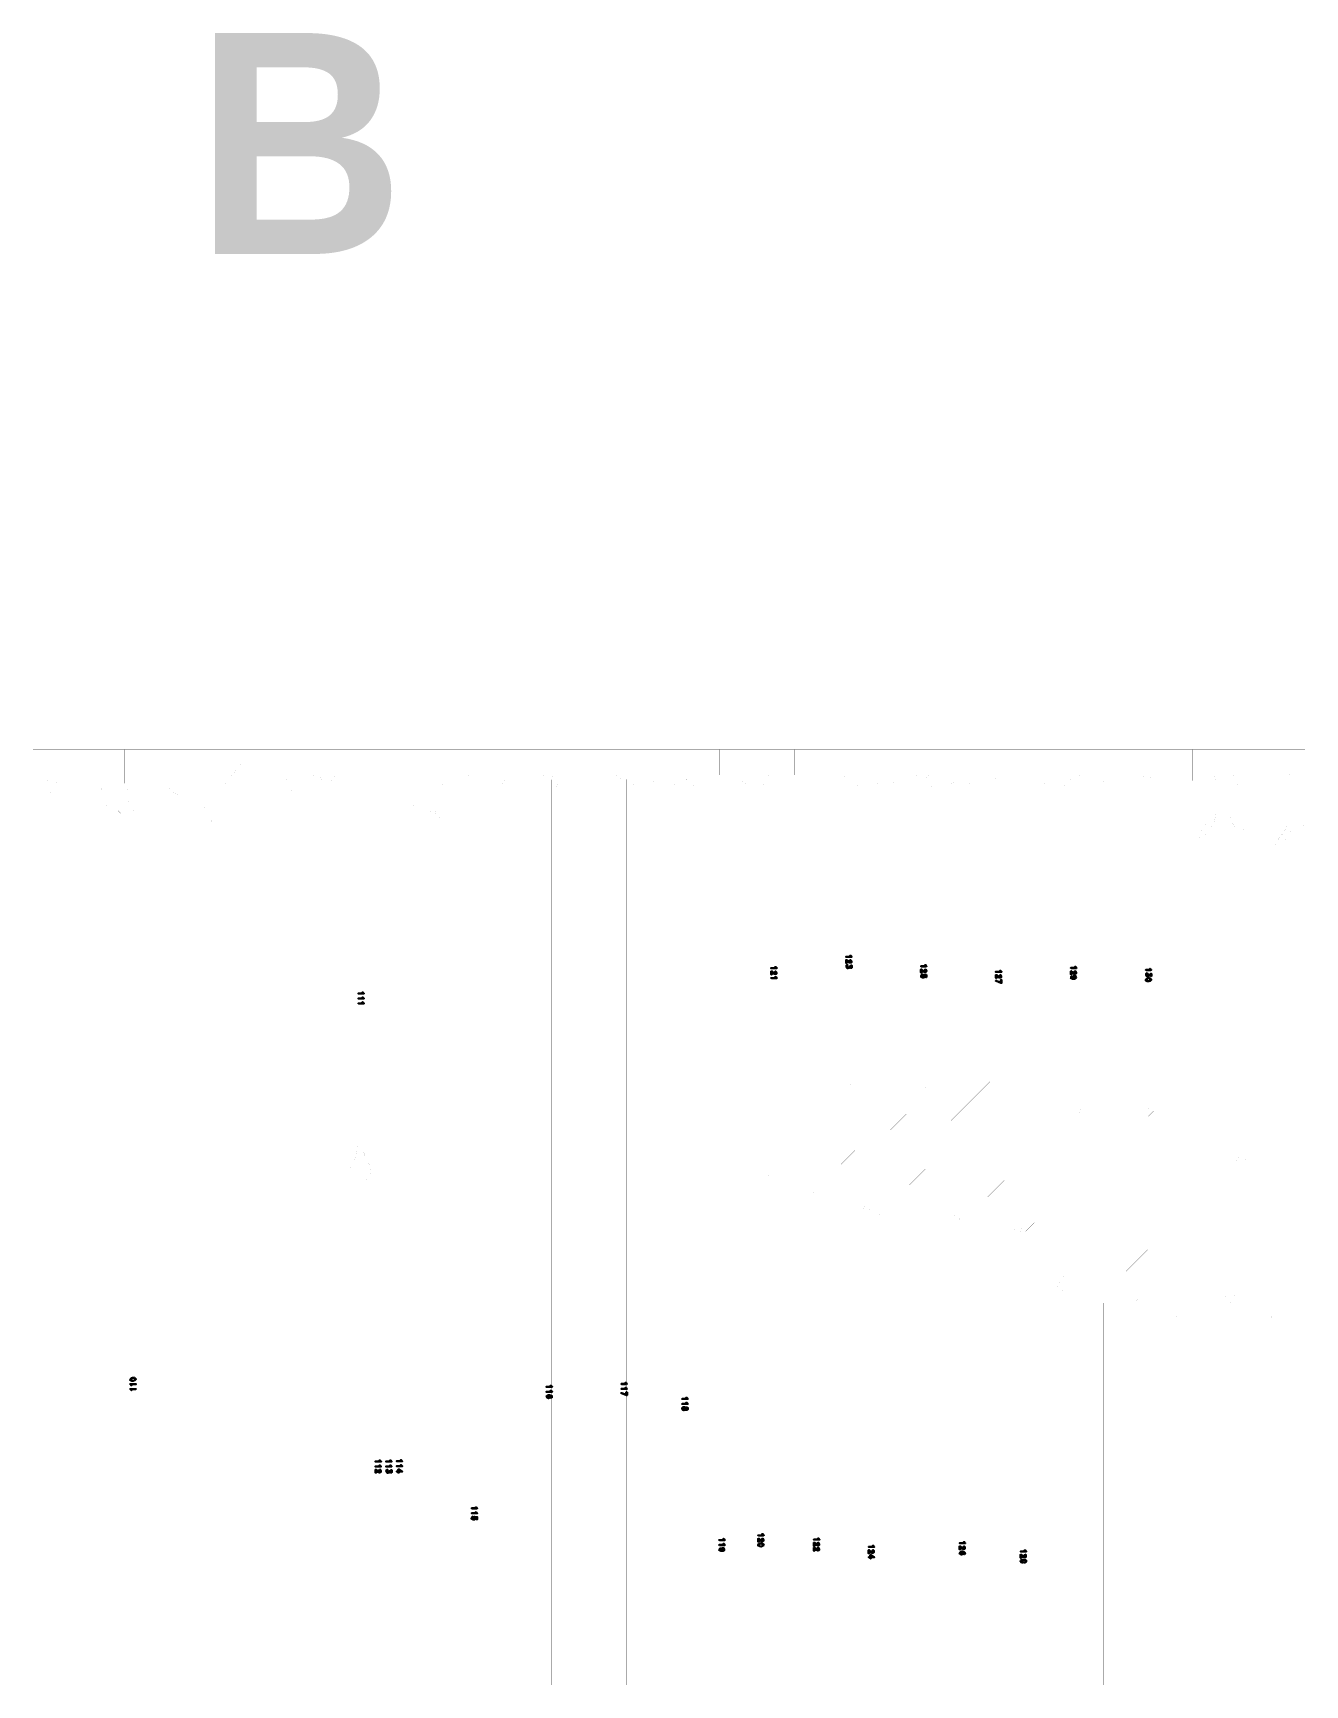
# Model space of a CAD drawing. Extents: x -945 to -170, y -475 to 73.
# Drawn here: x -743.9 to -654, y -245 to -128.2 of the extents above; entities that cross this region are included whole.
import ezdxf

# ---------------------------------------------------------------- set-up
doc = ezdxf.new("R2010")
doc.units = 0
doc.layers.add('DIM', color=3, linetype='Continuous', lineweight=5)
doc.layers.add('e_area', color=5, linetype='Continuous')
doc.layers.add('h_area', color=2, linetype='Continuous')
doc.styles.get("Standard").update_dxf_attribs({"font": 'txt.shx'})

# ---------------------------------------------------------------- blocks, each defined once
blk = doc.blocks.new('PAD_R2')
at = {"layer": 'h_area', "const_width": 0.5}
blk.add_lwpolyline([(0.25, 0, 1), (-0.25, 0, 1)], format="xyb", close=True, dxfattribs=at)

msp = doc.modelspace()

# ---------------------------------------------------------------- linework, layer by layer
at = {"layer": 'e_area'}
for p, q in [((-717.93, -229.85), (-718.05, -229.78)), ((-718.05, -229.78), (-718.05, -229.85)), ((-718.05, -229.85), (-717.93, -229.85)), ((-684.57, -235.91), (-684.69, -235.84)), ((-684.69, -235.84), (-684.69, -235.91)), ((-684.69, -235.91), (-684.57, -235.91))]:
    msp.add_line(p, q, dxfattribs=at)
at = {"layer": 'e_area', "linetype": 'Continuous', "const_width": 0.001}
for points in [[(-743.91, -244.96), (-743.91, -178.84), (-654.02, -178.84), (-654.02, -244.96), (-743.91, -244.96), (-743.91, -181.87), (-742.69, -181.87, 0.392691), (-742.25, -181.14, -0.157376), (-742.24, -181.02), (-742.24, -178.84), (-739.2, -178.84), (-739.2, -181.11), (-739.21, -181.11)], [(-724.66, -180.65), (-724.66, -178.84), (-721.62, -178.84), (-721.62, -180.65), (-722.16, -180.65, 0.418981), (-722.96, -181.48), (-722.96, -182.54, 0.198847), (-722.94, -182.58), (-720.72, -184.8, -0.197368), (-720.59, -185.11), (-720.59, -206.75, 0.14802), (-720.15, -208.2)], [(-698.41, -180.65), (-698.41, -180.63, -0.204204), (-698.41, -180.49), (-698.41, -178.84), (-695.37, -178.84), (-695.37, -180.65), (-697.37, -180.65, 0.457533), (-697.7, -181.02, -0.079279), (-697.7, -181.28)], [(-721.4, -208.19, 0.146716), (-720.97, -206.75), (-720.97, -185.11, 0.195062), (-720.98, -185.07), (-723.2, -182.85, -0.198825), (-723.33, -182.54), (-723.33, -181.42, 0.396518), (-724.13, -180.65), (-724.66, -180.65)], [(-697.7, -181.28), (-697.7, -244.96), (-698.07, -244.96), (-698.07, -180.96, 0.187493), (-698.32, -180.72, -0.154489), (-698.4, -180.65), (-698.41, -180.65)], [(-739.21, -181.11, 0.179122), (-738.91, -181.9, -0.058591), (-738.88, -181.94, -0.205102), (-738.8, -182.12), (-738.8, -182.56, 0.198336), (-738.64, -182.96), (-737.62, -183.98, -0.198742), (-737.54, -184.16), (-737.54, -244.96), (-743.91, -244.96)], [(-720.15, -208.2, -1.876015), (-721.4, -208.19)], [(-663.1, -244.96), (-663.1, -219, -0.199065), (-663.02, -218.82), (-654.02, -209.82)], [(-654.02, -209.82), (-654.02, -211.91), (-659.6, -217.49, 0.19873), (-659.67, -217.66), (-659.67, -244.96), (-663.1, -244.96)], [(-659.29, -244.96), (-659.29, -218.24, -0.1997), (-658.93, -217.35), (-654.02, -212.44)], [(-656.41, -244.96), (-656.41, -219.01, -0.198699), (-656.34, -218.83), (-654.02, -216.51)]]:
    msp.add_lwpolyline(points, format="xyb", dxfattribs=at)
for points in [[(-743.91, -181.23), (-743.91, -178.84), (-742.88, -178.84), (-742.88, -180.98, -0.41422), (-743.13, -181.23)], [(-738.43, -182.46), (-738.43, -178.84), (-738.05, -178.84), (-738.05, -182.46, 0.195419), (-738.03, -182.5), (-736.73, -183.81, -0.197583), (-736.6, -184.11), (-736.6, -244.96), (-736.98, -244.96), (-736.98, -184.11, 0.195318), (-736.99, -184.07), (-738.3, -182.77, -0.197686)], [(-737.42, -181.22), (-737.42, -178.84), (-734.38, -178.84), (-734.38, -181.24, 0.341222), (-733.66, -182.01, -0.406196), (-731.23, -184.51), (-731.23, -244.96), (-736.23, -244.96), (-736.23, -184.51, -0.039081), (-736.2, -184.12, 0.124427), (-736.35, -183.66), (-736.79, -183.22, -0.244726), (-737.13, -182.12, 0.131512), (-737.39, -181.36, -0.197825)], [(-730.64, -244.96), (-730.64, -184.1, -0.206207), (-730.56, -183.92), (-730.56, -182.37, -0.209697), (-729.76, -180.53, -0.074366), (-729.72, -180.49, 0.181059), (-729.15, -179.46), (-729.15, -178.84), (-726.11, -178.84), (-726.11, -180.63, 0.066722), (-725.99, -180.97, -0.149867), (-725.56, -182.37), (-725.56, -183.34), (-722.38, -186.52, -0.19873), (-722.31, -186.7), (-722.31, -244.96)], [(-719.75, -244.96), (-719.75, -185.22, -0.198921), (-719.62, -184.91), (-717.33, -182.62, 0.198863), (-717.31, -182.57), (-717.31, -178.84), (-716.93, -178.84), (-716.93, -182.57, -0.198824), (-717.06, -182.88), (-719.35, -185.17, 0.198936), (-719.37, -185.22), (-719.37, -244.96)], [(-719, -244.96), (-719, -185.53, -0.198773), (-718.87, -185.22), (-716.58, -182.93, 0.195101), (-716.56, -182.88), (-716.56, -178.84), (-716.19, -178.84), (-716.19, -182.88, -0.197394), (-716.31, -183.19), (-718.61, -185.48, 0.198829), (-718.62, -185.53), (-718.62, -244.96)], [(-718.25, -244.96), (-718.25, -185.84, -0.198789), (-718.12, -185.53), (-715.83, -183.24, 0.198752), (-715.81, -183.19), (-715.81, -178.84), (-715.44, -178.84), (-715.44, -183.19, -0.198726), (-715.57, -183.5), (-717.86, -185.79, 0.198829), (-717.88, -185.84), (-717.88, -244.96)], [(-714.29, -180.65), (-714.29, -178.84), (-711.25, -178.84), (-711.25, -180.65), (-712.25, -180.65, 0.409113), (-712.58, -180.97), (-712.58, -244.96), (-712.96, -244.96), (-712.96, -180.97, 0.409113), (-713.29, -180.65)], [(-712.2, -244.96), (-712.2, -181.53, -0.414235), (-711.95, -181.28), (-710.86, -181.28, 0.414074), (-710.61, -181.03), (-710.61, -178.84), (-709.63, -178.84), (-709.63, -181.03, 0.414075), (-709.38, -181.28), (-708.29, -181.28, -0.41422), (-708.04, -181.53), (-708.04, -244.96)], [(-709, -180.65), (-709, -178.84), (-705.96, -178.84), (-705.96, -180.65), (-706.96, -180.65, 0.419104), (-707.29, -180.98), (-707.29, -244.96), (-707.66, -244.96), (-707.66, -180.97, 0.409113), (-707.99, -180.65)], [(-706.91, -244.96), (-706.91, -181.53, -0.41422), (-706.66, -181.28), (-705.57, -181.28, 0.414222), (-705.32, -181.03), (-705.32, -178.84), (-704.34, -178.84), (-704.34, -181.03, 0.414075), (-704.09, -181.28), (-703, -181.28, -0.414075), (-702.75, -181.53), (-702.75, -244.96)], [(-703.7, -180.65), (-703.7, -178.84), (-700.66, -178.84), (-700.66, -180.65), (-701.67, -180.65, 0.409113), (-701.99, -180.97), (-701.99, -244.96), (-702.37, -244.96), (-702.37, -180.97, 0.409113), (-702.7, -180.65)], [(-701.62, -244.96), (-701.62, -181.53, -0.414222), (-701.37, -181.28), (-700.28, -181.28, 0.414061), (-700.03, -181.03), (-700.03, -178.84), (-699.04, -178.84), (-699.04, -181.03, 0.414075), (-698.79, -181.28), (-698.7, -181.28, -0.414075), (-698.45, -181.53), (-698.45, -244.96)], [(-697.32, -244.96), (-697.32, -181.53, -0.414222), (-697.07, -181.28), (-694.98, -181.28, 0.414222), (-694.73, -181.03), (-694.73, -178.84), (-693.75, -178.84), (-693.75, -181.03, 0.414075), (-693.5, -181.28), (-692.41, -181.28, -0.414059), (-692.16, -181.53), (-692.16, -203.67, -0.199054), (-692.23, -203.85), (-695.67, -207.29, 0.198381), (-695.84, -207.69), (-695.84, -244.96)], [(-695.46, -244.96), (-695.46, -207.79, -0.198789), (-695.33, -207.48), (-691.8, -203.95, 0.198752), (-691.78, -203.91), (-691.78, -180.97, 0.409113), (-692.11, -180.65), (-693.11, -180.65), (-693.11, -178.84), (-690.07, -178.84), (-690.07, -180.65), (-691.08, -180.65, 0.419104), (-691.41, -180.98), (-691.41, -203.91, -0.198726), (-691.53, -204.22), (-695.06, -207.75, 0.198829), (-695.08, -207.79), (-695.08, -244.96)], [(-692.7, -244.96), (-692.7, -208.81, -0.198795), (-692.57, -208.5), (-686.49, -202.42), (-686.49, -180.97, 0.409113), (-686.82, -180.65), (-687.82, -180.65), (-687.82, -178.84), (-684.78, -178.84), (-684.78, -180.65), (-685.78, -180.65, 0.409113), (-686.11, -180.97), (-686.11, -202.49, -0.20007), (-686.17, -202.63), (-692.31, -208.77, 0.198841), (-692.33, -208.81), (-692.33, -244.96)], [(-691.95, -244.96), (-691.95, -209.05, -0.198928), (-691.88, -208.87), (-685.9, -202.89, 0.198936), (-685.73, -202.49), (-685.73, -181.53, -0.41422), (-685.48, -181.28), (-684.39, -181.28, 0.414222), (-684.14, -181.03), (-684.14, -178.84), (-683.16, -178.84), (-683.16, -181.03, 0.414075), (-682.91, -181.28), (-681.82, -181.28, -0.41422), (-681.57, -181.53), (-681.57, -202.39), (-688.98, -209.8, 0.198381), (-689.14, -210.2), (-689.14, -244.96)], [(-688.77, -244.96), (-688.77, -210.3, -0.197366), (-688.64, -209.99), (-681.19, -202.55), (-681.19, -180.98, 0.414219), (-681.52, -180.65), (-682.53, -180.65), (-682.53, -178.84), (-679.49, -178.84), (-679.49, -180.65), (-680.49, -180.65, 0.409113), (-680.82, -180.97), (-680.82, -202.62, -0.201182), (-680.87, -202.76), (-688.37, -210.26, 0.195047), (-688.39, -210.3), (-688.39, -244.96)], [(-688.01, -244.96), (-688.01, -210.53, -0.198797), (-687.94, -210.36), (-680.61, -203.02, 0.198936), (-680.44, -202.62), (-680.44, -181.53, -0.41422), (-680.19, -181.28), (-679.1, -181.28, 0.414222), (-678.85, -181.03), (-678.85, -178.84), (-677.87, -178.84), (-677.87, -181.03, 0.414074), (-677.62, -181.28), (-676.53, -181.28, -0.414059), (-676.28, -181.53), (-676.28, -202.32), (-685.11, -211.15, 0.198945), (-685.27, -211.55), (-685.27, -244.96)], [(-684.89, -244.96), (-684.89, -211.66, -0.198789), (-684.77, -211.35), (-675.9, -202.48), (-675.9, -180.97, 0.409113), (-676.23, -180.65), (-677.23, -180.65), (-677.23, -178.84), (-674.19, -178.84), (-674.19, -180.65), (-675.2, -180.65, 0.409113), (-675.52, -180.97), (-675.52, -202.56, -0.201182), (-675.58, -202.69), (-684.5, -211.61, 0.198829), (-684.52, -211.66), (-684.52, -244.96)], [(-684.14, -244.96), (-684.14, -211.89, -0.198934), (-684.07, -211.71), (-675.31, -202.96, 0.198938), (-675.14, -202.56), (-675.14, -181.53, -0.414235), (-674.9, -181.28), (-673.81, -181.28, 0.414074), (-673.56, -181.03), (-673.56, -178.84), (-672.57, -178.84), (-672.57, -181.03, 0.414083), (-672.32, -181.28), (-671.23, -181.28, -0.41422), (-670.98, -181.53), (-670.98, -203.84, -0.198934), (-671.06, -204.01), (-678.77, -211.73, 0.198932), (-678.85, -211.9), (-678.85, -244.96)], [(-678.47, -244.96), (-678.47, -212.14, -0.198789), (-678.34, -211.83), (-670.62, -204.11, 0.198863), (-670.61, -204.07), (-670.61, -180.97, 0.409113), (-670.93, -180.65), (-671.94, -180.65), (-671.94, -178.84), (-668.9, -178.84), (-668.9, -180.65), (-669.9, -180.65, 0.409113), (-670.23, -180.97), (-670.23, -204.07, -0.198824), (-670.36, -204.38), (-678.07, -212.1, 0.198829), (-678.09, -212.14), (-678.09, -244.96)], [(-677.71, -244.96), (-677.71, -212.37, -0.198934), (-677.64, -212.2), (-670.02, -204.57, 0.198301), (-669.85, -204.18), (-669.85, -181.53, -0.41422), (-669.6, -181.28), (-668.51, -181.28, 0.414222), (-668.26, -181.03), (-668.26, -178.84), (-667.28, -178.84), (-667.28, -181.03, 0.414075), (-667.03, -181.28), (-665.94, -181.28, -0.41422), (-665.69, -181.53), (-665.69, -203.66, -0.198934), (-665.76, -203.83), (-674.37, -212.44, 0.198381), (-674.53, -212.84), (-674.53, -244.96)], [(-674.15, -244.96), (-674.15, -212.94, -0.198773), (-674.02, -212.63), (-665.33, -203.94, 0.198863), (-665.31, -203.89), (-665.31, -180.97, 0.409113), (-665.64, -180.65), (-666.64, -180.65), (-666.64, -178.84), (-663.6, -178.84), (-663.6, -180.65), (-664.61, -180.65, 0.409113), (-664.94, -180.97), (-664.94, -203.89, -0.198824), (-665.06, -204.2), (-673.76, -212.9, 0.198829), (-673.78, -212.94), (-673.78, -244.96)], [(-673.4, -244.96), (-673.4, -213.18, -0.198783), (-673.33, -213), (-664.72, -204.4, 0.198945), (-664.56, -204), (-664.56, -181.53, -0.414222), (-664.31, -181.28), (-663.22, -181.28, 0.414061), (-662.97, -181.03), (-662.97, -178.84), (-661.99, -178.84), (-661.99, -181.03, 0.414074), (-661.74, -181.28), (-660.97, -181.28, -0.414075), (-660.72, -181.53), (-660.72, -183.42, -0.199494), (-660.99, -184.08, 0.196938), (-661.46, -185.22), (-661.46, -206.37, -0.136078), (-661.51, -206.49), (-671.07, -216.05, 0.198898), (-671.54, -217.2), (-671.54, -244.96)], [(-671.16, -244.96), (-671.16, -217.21, -0.1997), (-670.8, -216.32), (-661.08, -206.6), (-661.08, -185.22, -0.197869), (-660.72, -184.34, 0.197859), (-660.34, -183.42), (-660.34, -180.98, 0.414219), (-660.67, -180.65), (-661.35, -180.65), (-661.35, -178.84), (-658.31, -178.84), (-658.31, -180.65), (-658.99, -180.65, 0.414219), (-659.32, -180.98), (-659.32, -183.42, 0.199544), (-658.94, -184.35, -0.196106), (-658.58, -185.22), (-658.58, -207.12, -0.1997), (-658.95, -208), (-668.66, -217.72), (-668.66, -244.96)], [(-665.97, -244.96), (-665.97, -218.23, -0.1997), (-665.61, -217.34), (-655.79, -207.52), (-655.79, -186.06, -0.203876), (-655.4, -185.16, 0.203856), (-654.91, -184.01), (-654.91, -180.9, 0.414219), (-655.24, -180.57), (-656.96, -180.57), (-656.96, -178.84), (-654.02, -178.84), (-654.02, -180.57), (-654.06, -180.57, 0.09959), (-654.16, -180.71), (-654.16, -184.01, 0.106058), (-654.02, -184.66), (-654.02, -209.29), (-663.47, -218.74), (-663.47, -244.96)], [(-717.5, -244.96), (-717.5, -186.07, -0.198741), (-717.42, -185.9), (-715.22, -183.7, 0.198381), (-715.06, -183.3), (-715.06, -181.53, -0.41422), (-714.81, -181.28), (-713.59, -181.28, -0.41422), (-713.34, -181.53), (-713.34, -244.96)], [(-668.28, -244.96), (-668.28, -217.96, -0.175586), (-668.21, -217.81), (-658.27, -207.87, 0.198832), (-658.2, -207.69), (-658.2, -185.22, 0.197869), (-658.67, -184.08, -0.197862), (-658.94, -183.42, 0.014822), (-658.94, -183.37), (-658.94, -181.53, -0.414222), (-658.69, -181.28), (-657.71, -181.28, 0.414264), (-657.67, -181.24, -0.414348), (-657.64, -181.21), (-655.54, -181.21, -0.379007), (-655.29, -181.43), (-655.29, -184.01, -0.203855), (-655.67, -184.89, 0.02185), (-655.71, -184.94, 0.193287), (-656.16, -186.06), (-656.16, -207.26, -0.198917), (-656.24, -207.43), (-666.28, -217.47, 0.198932), (-666.35, -217.65), (-666.35, -244.96)]]:
    msp.add_lwpolyline(points, format="xyb", close=True, dxfattribs=at)
at = {"layer": 'e_area', "linetype": 'Continuous'}
for points in [[(-686.42, -193.52, -1), (-686.42, -193.47), (-686.14, -193.47)], [(-686.45, -193.93), (-686.45, -193.73, -0.649857), (-686.41, -193.71), (-686.24, -193.85, 0.341965), (-686.1, -193.85)], [(-686.4, -193.79), (-686.4, -193.93, -1), (-686.45, -193.93)], [(-686.16, -193.44, -1.522174), (-686.1, -193.44), (-686.06, -193.48, -0.70035), (-686.07, -193.52), (-686.42, -193.52)], [(-686.05, -193.87, -0.421669), (-686.27, -193.89), (-686.4, -193.79)], [(-686.1, -193.85, 0.57097), (-686.16, -193.77, -1), (-686.16, -193.72)], [(-686.14, -193.47, -0.067502), (-686.15, -193.47), (-686.16, -193.44)], [(-691.72, -194.32, -1), (-691.72, -194.27), (-691.44, -194.27)], [(-691.74, -194.73), (-691.74, -194.53, -0.649857), (-691.7, -194.51), (-691.54, -194.65, 0.341965), (-691.39, -194.65)], [(-691.69, -194.59), (-691.69, -194.73, -1), (-691.74, -194.73)], [(-691.72, -195.02, -1), (-691.72, -194.97), (-691.44, -194.97)], [(-691.46, -194.24, -1.522174), (-691.4, -194.24), (-691.35, -194.28, -0.70035), (-691.37, -194.32), (-691.72, -194.32)], [(-691.46, -194.94, -1.522174), (-691.4, -194.94), (-691.35, -194.98, -0.70035), (-691.37, -195.02), (-691.72, -195.02)], [(-691.35, -194.67, -0.421669), (-691.57, -194.69), (-691.69, -194.59)], [(-691.39, -194.65, 0.57097), (-691.45, -194.57, -1), (-691.45, -194.52)], [(-691.44, -194.27, -0.067502), (-691.44, -194.26), (-691.46, -194.24)], [(-691.44, -194.97, -0.067502), (-691.44, -194.96), (-691.46, -194.94)], [(-686.1, -194.22), (-686.1, -194.11, -1), (-686.05, -194.11), (-686.05, -194.27, -0.595465), (-686.09, -194.29), (-686.18, -194.23, -0.694209), (-686.45, -194.2, -0.094664), (-686.45, -194.2)], [(-686.37, -194.06, -1), (-686.35, -194.1, 0.637647), (-686.36, -194.24)], [(-686.36, -194.24, 0.372811), (-686.23, -194.22), (-686.23, -194.18, -0.595465), (-686.19, -194.16), (-686.1, -194.22)], [(-681.13, -194.19, -1), (-681.13, -194.14), (-680.85, -194.14)], [(-681.16, -194.6), (-681.16, -194.4, -0.649857), (-681.11, -194.38), (-680.95, -194.52, 0.341965), (-680.81, -194.52)], [(-681.11, -194.45), (-681.11, -194.6, -1), (-681.16, -194.6)], [(-681.07, -194.91, 0.819199), (-680.95, -194.78, -0.735183), (-680.93, -194.74), (-680.78, -194.75, -0.388557), (-680.76, -194.78), (-680.76, -194.92, -1), (-680.81, -194.92), (-680.81, -194.8), (-680.88, -194.79, -0.644358), (-681.04, -194.97), (-681.09, -194.96, -0.112045), (-681.1, -194.95), (-681.13, -194.93, -0.126661), (-681.14, -194.92), (-681.15, -194.87, -0.094664), (-681.16, -194.86)], [(-680.87, -194.11, -1.522174), (-680.81, -194.11), (-680.76, -194.15, -0.70035), (-680.78, -194.19), (-681.13, -194.19)], [(-680.76, -194.54, -0.421669), (-680.98, -194.56), (-681.11, -194.45)], [(-681.07, -194.73, -1), (-681.05, -194.77, 0.637647), (-681.07, -194.91)], [(-680.81, -194.52, 0.57097), (-680.86, -194.44, -1), (-680.86, -194.39)], [(-680.85, -194.14, -0.067502), (-680.85, -194.13), (-680.87, -194.11)], [(-675.84, -194.58, -1), (-675.84, -194.53), (-675.55, -194.53)], [(-675.86, -194.99), (-675.86, -194.79, -0.649857), (-675.82, -194.77), (-675.66, -194.91, 0.341965), (-675.51, -194.91)], [(-675.81, -194.84), (-675.81, -194.99, -1), (-675.86, -194.99)], [(-675.57, -194.49, -1.522174), (-675.52, -194.49), (-675.47, -194.53, -0.70035), (-675.49, -194.58), (-675.84, -194.58)], [(-675.46, -194.93, -0.421669), (-675.69, -194.95), (-675.81, -194.84)], [(-675.51, -194.91, 0.57097), (-675.57, -194.83, -1), (-675.57, -194.78)], [(-675.55, -194.53, -0.067502), (-675.56, -194.52), (-675.57, -194.49)], [(-670.54, -194.31, -1), (-670.54, -194.26), (-670.26, -194.26)], [(-670.57, -194.72), (-670.57, -194.52, -0.649857), (-670.53, -194.5), (-670.36, -194.64, 0.341965), (-670.22, -194.64)], [(-670.52, -194.57), (-670.52, -194.72, -1), (-670.57, -194.72)], [(-670.17, -194.97, -0.420577), (-670.55, -195.02), (-670.57, -194.98, -0.094664), (-670.57, -194.97)], [(-670.28, -194.23, -1.522174), (-670.22, -194.22), (-670.18, -194.26, -0.70035), (-670.19, -194.31), (-670.54, -194.31)], [(-670.17, -194.66, -0.421669), (-670.39, -194.68), (-670.52, -194.57)], [(-670.5, -194.86, -1.487156), (-670.51, -194.92, 0.775566), (-670.41, -195.03)], [(-670.22, -194.64, 0.57097), (-670.28, -194.56, -1), (-670.28, -194.51)], [(-670.26, -194.26, -0.067502), (-670.26, -194.25), (-670.28, -194.23)], [(-665.25, -194.45, -1), (-665.25, -194.4), (-664.97, -194.4)], [(-664.92, -194.8), (-664.92, -194.69, -1), (-664.87, -194.69), (-664.87, -194.85, -0.595465), (-664.91, -194.87), (-665.01, -194.81, -0.694209), (-665.27, -194.79, -0.094664), (-665.27, -194.78)], [(-664.99, -194.37, -1.522174), (-664.93, -194.37), (-664.88, -194.41, -0.70035), (-664.9, -194.45), (-665.25, -194.45)], [(-665.19, -194.64, -1), (-665.17, -194.69, 0.637647), (-665.19, -194.83)], [(-665.19, -194.83, 0.372811), (-665.06, -194.8), (-665.06, -194.76, -0.595465), (-665.02, -194.74), (-664.92, -194.8)], [(-664.97, -194.4, -0.067502), (-664.97, -194.4), (-664.99, -194.37)], [(-720.9, -196.11, -1), (-720.9, -196.06), (-720.62, -196.06)], [(-720.64, -196.03, -1.522174), (-720.58, -196.03), (-720.54, -196.07, -0.70035), (-720.55, -196.11), (-720.9, -196.11)], [(-720.62, -196.06, -0.067502), (-720.63, -196.06), (-720.64, -196.03)], [(-675.85, -195.22, -1), (-675.83, -195.17), (-675.51, -195.3)], [(-675.51, -195.3), (-675.51, -195.14, -1), (-675.46, -195.14), (-675.46, -195.34, -0.539035), (-675.5, -195.36), (-675.85, -195.22)], [(-665.27, -195.13, -0.384702), (-665.04, -194.99, -0.472799), (-664.88, -195.14)], [(-664.88, -195.14, -0.401951), (-665.26, -195.18), (-665.27, -195.14, -0.094664), (-665.27, -195.13)], [(-720.9, -196.46, -1), (-720.9, -196.41), (-720.62, -196.41)], [(-720.9, -196.81, -1), (-720.9, -196.76), (-720.62, -196.76)], [(-720.64, -196.38, -1.522174), (-720.58, -196.38), (-720.54, -196.42, -0.70035), (-720.55, -196.46), (-720.9, -196.46)], [(-720.64, -196.73, -1.522174), (-720.58, -196.73), (-720.54, -196.77, -0.70035), (-720.55, -196.81), (-720.9, -196.81)], [(-720.62, -196.41, -0.067502), (-720.63, -196.41), (-720.64, -196.38)], [(-720.62, -196.76, -0.067502), (-720.63, -196.76), (-720.64, -196.73)], [(-737.04, -223.37, -0.37912), (-736.81, -223.23, -0.482408), (-736.64, -223.38)], [(-736.64, -223.38, -0.402577), (-737.02, -223.43), (-737.04, -223.38, -0.053901), (-737.04, -223.37)], [(-737.03, -223.71, -0.70035), (-737.01, -223.67), (-736.66, -223.67, -1), (-736.66, -223.72), (-736.95, -223.72)], [(-737.03, -224.06, -0.70035), (-737.01, -224.02), (-736.66, -224.02, -1), (-736.66, -224.07), (-736.95, -224.07)], [(-736.93, -223.75, -1.522174), (-736.98, -223.75), (-737.03, -223.71)], [(-736.93, -224.1, -1.522174), (-736.98, -224.1), (-737.03, -224.06)], [(-736.95, -223.72, -0.067502), (-736.94, -223.73), (-736.93, -223.75)], [(-736.95, -224.07, -0.067502), (-736.94, -224.08), (-736.93, -224.1)], [(-707.6, -223.91, -1), (-707.6, -223.86), (-707.32, -223.86)], [(-707.34, -223.83, -1.522174), (-707.28, -223.83), (-707.23, -223.87, -0.70035), (-707.25, -223.91), (-707.6, -223.91)], [(-707.34, -224.18, -1.522174), (-707.28, -224.18), (-707.23, -224.22, -0.70035), (-707.25, -224.26), (-707.6, -224.26)], [(-707.32, -223.86, -0.067502), (-707.32, -223.86), (-707.34, -223.83)], [(-702.31, -223.71, -1), (-702.31, -223.66), (-702.02, -223.66)], [(-702.31, -224.06, -1), (-702.31, -224.01), (-702.02, -224.01)], [(-702.05, -223.62, -1.522174), (-701.99, -223.62), (-701.94, -223.66, -0.70035), (-701.96, -223.71), (-702.31, -223.71)], [(-702.05, -223.97, -1.522174), (-701.99, -223.97), (-701.94, -224.01, -0.70035), (-701.96, -224.06), (-702.31, -224.06)], [(-702.02, -223.66, -0.067502), (-702.03, -223.65), (-702.05, -223.62)], [(-702.02, -224.01, -0.067502), (-702.03, -224), (-702.05, -223.97)], [(-707.6, -224.26, -1), (-707.6, -224.21), (-707.32, -224.21)], [(-707.63, -224.59, -0.379215), (-707.4, -224.46, -0.575806), (-707.24, -224.65, -0.205462), (-707.26, -224.67), (-707.29, -224.68)], [(-707.38, -224.52, -0.597481), (-707.48, -224.7, -0.359221), (-707.62, -224.6, -0.094664), (-707.63, -224.59)], [(-707.29, -224.68, -1.487402), (-707.29, -224.63, 0.775203), (-707.38, -224.52)], [(-707.32, -224.21, -0.067502), (-707.32, -224.21), (-707.34, -224.18)], [(-702.32, -224.35, -1), (-702.3, -224.3), (-701.98, -224.43)], [(-701.98, -224.43), (-701.98, -224.27, -1), (-701.93, -224.27), (-701.93, -224.47, -0.539035), (-701.97, -224.49), (-702.32, -224.35)], [(-698.03, -225.46, -0.871214), (-697.8, -225.36, -0.486257), (-697.65, -225.35)], [(-698.01, -224.77, -1), (-698.01, -224.72), (-697.73, -224.72)], [(-698.01, -225.12, -1), (-698.01, -225.07), (-697.73, -225.07)], [(-697.75, -224.69, -1.522174), (-697.69, -224.69), (-697.64, -224.73, -0.70035), (-697.66, -224.77), (-698.01, -224.77)], [(-697.75, -225.04, -1.522174), (-697.69, -225.04), (-697.64, -225.08, -0.70035), (-697.66, -225.12), (-698.01, -225.12)], [(-697.73, -224.72, -0.067502), (-697.73, -224.71), (-697.75, -224.69)], [(-697.73, -225.07, -0.067502), (-697.73, -225.06), (-697.75, -225.04)], [(-697.65, -225.35, -0.461965), (-697.71, -225.54, -0.324873), (-697.8, -225.5, -0.596177), (-698.03, -225.47, -0.094664), (-698.03, -225.46)], [(-697.69, -225.38, 0.425265), (-697.77, -225.4), (-697.78, -225.43)], [(-697.78, -225.43), (-697.77, -225.46, 0.42514), (-697.69, -225.48)], [(-719.69, -229.19, -1), (-719.69, -229.14), (-719.4, -229.14)], [(-719.69, -229.54, -1), (-719.69, -229.49), (-719.4, -229.49)], [(-719.71, -229.95), (-719.71, -229.76, -0.649857), (-719.67, -229.74), (-719.5, -229.88, 0.341965), (-719.36, -229.88)], [(-719.66, -229.81), (-719.66, -229.95, -1), (-719.71, -229.95)], [(-719.42, -229.11, -1.522174), (-719.37, -229.11), (-719.32, -229.15, -0.70035), (-719.34, -229.19), (-719.69, -229.19)], [(-719.42, -229.46, -1.522174), (-719.37, -229.46), (-719.32, -229.5, -0.70035), (-719.34, -229.54), (-719.69, -229.54)], [(-719.31, -229.9, -0.421669), (-719.54, -229.92), (-719.66, -229.81)], [(-719.36, -229.88, 0.57097), (-719.42, -229.79, -1), (-719.42, -229.74)], [(-719.4, -229.14, -0.067502), (-719.41, -229.14), (-719.42, -229.11)], [(-719.4, -229.49, -0.067502), (-719.41, -229.49), (-719.42, -229.46)], [(-718.94, -229.19, -1), (-718.94, -229.14), (-718.65, -229.14)], [(-718.94, -229.54, -1), (-718.94, -229.49), (-718.65, -229.49)], [(-718.61, -229.89), (-718.61, -229.78, -1), (-718.56, -229.78), (-718.56, -229.94, -0.595465), (-718.6, -229.96), (-718.69, -229.9, -0.694209), (-718.96, -229.88, -0.094664), (-718.96, -229.87)], [(-718.67, -229.11, -1.522174), (-718.62, -229.11), (-718.57, -229.15, -0.70035), (-718.59, -229.19), (-718.94, -229.19)], [(-718.67, -229.46, -1.522174), (-718.62, -229.46), (-718.57, -229.5, -0.70035), (-718.59, -229.54), (-718.94, -229.54)], [(-718.88, -229.73, -1), (-718.86, -229.78, 0.637647), (-718.87, -229.92)], [(-718.87, -229.92, 0.372811), (-718.74, -229.89), (-718.74, -229.85, -0.595465), (-718.71, -229.83), (-718.61, -229.89)], [(-718.65, -229.14, -0.067502), (-718.66, -229.14), (-718.67, -229.11)], [(-718.65, -229.49, -0.067502), (-718.66, -229.49), (-718.67, -229.46)], [(-718.19, -229.17, -1), (-718.19, -229.12), (-717.91, -229.12)], [(-718.19, -229.52, -1), (-718.19, -229.47), (-717.91, -229.47)], [(-717.93, -229.09, -1.522174), (-717.87, -229.09), (-717.82, -229.13, -0.70035), (-717.84, -229.17), (-718.19, -229.17)], [(-717.93, -229.44, -1.522174), (-717.87, -229.44), (-717.82, -229.48, -0.70035), (-717.84, -229.52), (-718.19, -229.52)], [(-717.91, -229.12, -0.067502), (-717.91, -229.12), (-717.93, -229.09)], [(-717.91, -229.47, -0.067502), (-717.91, -229.47), (-717.93, -229.44)], [(-712.89, -232.5, -1), (-712.89, -232.45), (-712.61, -232.45)], [(-712.89, -232.85, -1), (-712.89, -232.8), (-712.61, -232.8)], [(-712.83, -233.23, 0.819199), (-712.71, -233.1, -0.735183), (-712.69, -233.05), (-712.54, -233.07, -0.388557), (-712.52, -233.09), (-712.52, -233.24, -1), (-712.57, -233.24), (-712.57, -233.12), (-712.65, -233.11, -0.644358), (-712.8, -233.29), (-712.85, -233.27, -0.112045), (-712.86, -233.27), (-712.89, -233.24, -0.126661), (-712.9, -233.23), (-712.92, -233.19, -0.094664), (-712.92, -233.18)], [(-712.63, -232.42, -1.522174), (-712.58, -232.42), (-712.53, -232.46, -0.70035), (-712.54, -232.5), (-712.89, -232.5)], [(-712.63, -232.77, -1.522174), (-712.58, -232.77), (-712.53, -232.81, -0.70035), (-712.54, -232.85), (-712.89, -232.85)], [(-712.84, -233.04, -1), (-712.82, -233.09, 0.637647), (-712.83, -233.23)], [(-712.61, -232.45, -0.067502), (-712.62, -232.45), (-712.63, -232.42)], [(-712.61, -232.8, -0.067502), (-712.62, -232.8), (-712.63, -232.77)], [(-695.13, -234.66, -1.522174), (-695.07, -234.66), (-695.03, -234.7, -0.70035), (-695.04, -234.74), (-695.39, -234.74)], [(-695.11, -234.69, -0.067502), (-695.12, -234.69), (-695.13, -234.66)], [(-692.64, -234.41, -1), (-692.64, -234.36), (-692.36, -234.36)], [(-692.66, -234.82), (-692.66, -234.62, -0.649857), (-692.62, -234.6), (-692.46, -234.74, 0.341965), (-692.31, -234.74)], [(-692.61, -234.67), (-692.61, -234.82, -1), (-692.66, -234.82)], [(-692.38, -234.32, -1.522174), (-692.32, -234.32), (-692.27, -234.36, -0.70035), (-692.29, -234.41), (-692.64, -234.41)], [(-692.27, -234.76, -0.421669), (-692.49, -234.78), (-692.61, -234.67)], [(-692.31, -234.74, 0.57097), (-692.37, -234.66, -1), (-692.37, -234.61)], [(-692.36, -234.36, -0.067502), (-692.36, -234.35), (-692.38, -234.32)], [(-688.7, -234.71, -1), (-688.7, -234.66), (-688.42, -234.66)], [(-688.44, -234.62, -1.522174), (-688.38, -234.62), (-688.34, -234.66, -0.70035), (-688.35, -234.71), (-688.7, -234.71)], [(-688.42, -234.66, -0.067502), (-688.42, -234.65), (-688.44, -234.62)], [(-695.39, -234.74, -1), (-695.39, -234.69), (-695.11, -234.69)], [(-695.39, -235.09, -1), (-695.39, -235.04), (-695.11, -235.04)], [(-695.02, -235.4, -0.420577), (-695.4, -235.46), (-695.42, -235.41, -0.094664), (-695.42, -235.4)], [(-695.13, -235.01, -1.522174), (-695.07, -235.01), (-695.03, -235.05, -0.70035), (-695.04, -235.09), (-695.39, -235.09)], [(-695.35, -235.29, -1.487156), (-695.36, -235.35, 0.775566), (-695.27, -235.46)], [(-695.11, -235.04, -0.067502), (-695.12, -235.04), (-695.13, -235.01)], [(-692.66, -235.08, -0.384702), (-692.44, -234.94, -0.472799), (-692.27, -235.09)], [(-692.27, -235.09, -0.401951), (-692.65, -235.13), (-692.66, -235.09, -0.094664), (-692.66, -235.08)], [(-688.73, -235.12), (-688.73, -234.92, -0.649857), (-688.69, -234.9), (-688.52, -235.04, 0.341965), (-688.38, -235.04)], [(-688.68, -234.97), (-688.68, -235.12, -1), (-688.73, -235.12)], [(-688.73, -235.47), (-688.73, -235.27, -0.649857), (-688.69, -235.25), (-688.52, -235.39, 0.341965), (-688.38, -235.39)], [(-688.68, -235.32), (-688.68, -235.47, -1), (-688.73, -235.47)], [(-688.33, -235.06, -0.421669), (-688.55, -235.08), (-688.68, -234.97)], [(-688.33, -235.41, -0.421669), (-688.55, -235.43), (-688.68, -235.32)], [(-688.38, -235.04, 0.57097), (-688.44, -234.96, -1), (-688.44, -234.91)], [(-688.38, -235.39, 0.57097), (-688.44, -235.31, -1), (-688.44, -235.26)], [(-684.83, -235.23, -1), (-684.83, -235.18), (-684.55, -235.18)], [(-684.86, -235.64), (-684.86, -235.44, -0.649857), (-684.81, -235.42), (-684.65, -235.57, 0.341965), (-684.51, -235.57)], [(-684.81, -235.5), (-684.81, -235.64, -1), (-684.86, -235.64)], [(-684.57, -235.15, -1.522174), (-684.51, -235.15), (-684.46, -235.19, -0.70035), (-684.48, -235.23), (-684.83, -235.23)], [(-684.46, -235.58, -0.421669), (-684.68, -235.61), (-684.81, -235.5)], [(-684.51, -235.57, 0.57097), (-684.56, -235.48, -1), (-684.56, -235.43)], [(-684.55, -235.18, -0.067502), (-684.55, -235.18), (-684.57, -235.15)], [(-678.4, -234.96, -1), (-678.4, -234.91), (-678.12, -234.91)], [(-678.43, -235.37), (-678.43, -235.17, -0.649857), (-678.39, -235.15), (-678.22, -235.3, 0.341965), (-678.08, -235.3)], [(-678.38, -235.23), (-678.38, -235.37, -1), (-678.43, -235.37)], [(-678.43, -235.64, -0.379215), (-678.2, -235.51, -0.575806), (-678.05, -235.7, -0.205462), (-678.06, -235.72), (-678.09, -235.73)], [(-678.18, -235.57, -0.597481), (-678.28, -235.75, -0.359221), (-678.43, -235.65, -0.094664), (-678.43, -235.64)], [(-678.14, -234.88, -1.522174), (-678.08, -234.88), (-678.04, -234.92, -0.70035), (-678.05, -234.96), (-678.4, -234.96)], [(-678.03, -235.31, -0.421669), (-678.25, -235.34), (-678.38, -235.23)], [(-678.09, -235.73, -1.487402), (-678.09, -235.68, 0.775203), (-678.18, -235.57)], [(-678.08, -235.3, 0.57097), (-678.14, -235.21, -1), (-678.14, -235.16)], [(-678.12, -234.91, -0.067502), (-678.13, -234.91), (-678.14, -234.88)], [(-674.09, -235.55, -1), (-674.09, -235.5), (-673.81, -235.5)], [(-674.12, -235.96), (-674.12, -235.76, -0.649857), (-674.07, -235.74), (-673.91, -235.88, 0.341965), (-673.77, -235.88)], [(-674.07, -235.81), (-674.07, -235.96, -1), (-674.12, -235.96)], [(-673.83, -235.46, -1.522174), (-673.77, -235.46), (-673.72, -235.5, -0.70035), (-673.74, -235.55), (-674.09, -235.55)], [(-673.72, -235.9, -0.421669), (-673.94, -235.92), (-674.07, -235.81)], [(-673.77, -235.88, 0.57097), (-673.82, -235.8, -1), (-673.82, -235.75)], [(-673.81, -235.5, -0.067502), (-673.81, -235.49), (-673.83, -235.46)], [(-674.12, -236.23, -0.871214), (-673.89, -236.14, -0.486257), (-673.73, -236.13)], [(-673.73, -236.13, -0.461965), (-673.79, -236.32, -0.324873), (-673.89, -236.28, -0.596177), (-674.11, -236.24, -0.094664), (-674.12, -236.23)], [(-673.78, -236.15, 0.425265), (-673.85, -236.17), (-673.86, -236.21)], [(-673.86, -236.21), (-673.85, -236.24, 0.42514), (-673.78, -236.26)]]:
    msp.add_lwpolyline(points, format="xyb", dxfattribs=at)
for points in [[(-665.22, -195.12), (-665.21, -195.15, 0.272408), (-664.94, -195.15, 0.311748), (-664.94, -195.07, 0.272415), (-665.21, -195.07), (-665.22, -195.1)], [(-736.99, -223.37), (-736.98, -223.4, 0.272424), (-736.7, -223.4, 0.311964), (-736.7, -223.32, 0.272408), (-736.98, -223.32), (-736.99, -223.35)], [(-718.19, -229.9, -1), (-718.19, -229.85), (-718.1, -229.85), (-718.1, -229.74, -0.589154), (-718.06, -229.71), (-717.83, -229.86, -0.761025), (-717.84, -229.9), (-718.05, -229.9), (-718.05, -229.95, -1), (-718.1, -229.95), (-718.1, -229.9)], [(-692.61, -235.08), (-692.6, -235.11, 0.272408), (-692.33, -235.11, 0.311748), (-692.33, -235.03, 0.272415), (-692.6, -235.03), (-692.61, -235.06)], [(-684.83, -235.96, -1), (-684.83, -235.91), (-684.74, -235.91), (-684.74, -235.79, -0.589154), (-684.7, -235.77), (-684.47, -235.92, -0.761025), (-684.48, -235.96), (-684.69, -235.96), (-684.69, -236.01, -1), (-684.74, -236.01), (-684.74, -235.96)]]:
    msp.add_lwpolyline(points, format="xyb", close=True, dxfattribs=at)
at = {"layer": 'e_area', "linetype": 'Continuous', "const_width": 0.001}
for points in [[(-654.02, -212.44), (-654.02, -215.98), (-656.79, -218.75), (-656.79, -244.96), (-659.29, -244.96)], [(-654.02, -216.51), (-654.02, -244.96), (-656.41, -244.96)]]:
    msp.add_lwpolyline(points, dxfattribs=at)
at = {"layer": 'e_area'}
for centre, radius in [((-670.3, -194.96), 0.0754), ((-707.49, -224.58), 0.0754), ((-697.91, -225.43), 0.0758), ((-695.15, -235.4), 0.0754), ((-678.3, -235.63), 0.0754), ((-673.99, -236.21), 0.0758)]:
    msp.add_circle(centre, radius, dxfattribs=at)
for centre, radius, start, end in [((-686.15, -193.83), 0.109, 337.0464, 92.2276), ((-691.45, -194.63), 0.109, 337.0464, 92.2276), ((-686.33, -194.17), 0.118, 106.4928, 191.8565), ((-681.04, -194.84), 0.118, 106.4928, 191.8565), ((-680.86, -194.5), 0.109, 337.0464, 92.2276), ((-675.57, -194.88), 0.109, 337.0464, 92.2276), ((-670.47, -194.95), 0.0983, 108.9489, 189.1081), ((-670.32, -194.96), 0.117, 90.0198, 213.4486), ((-670.3, -194.97), 0.127, 0.8044, 99.5304), ((-670.27, -194.62), 0.109, 337.0464, 92.2276), ((-665.16, -194.75), 0.118, 106.4928, 191.8565), ((-697.79, -225.43), 0.107, 330.4443, 29.5557), ((-719.41, -229.85), 0.109, 337.0464, 92.2276), ((-718.85, -229.84), 0.118, 106.4928, 191.8565), ((-712.8, -233.15), 0.118, 106.4928, 191.8565), ((-692.37, -234.72), 0.109, 337.0464, 92.2276), ((-695.32, -235.39), 0.0983, 108.9489, 189.1081), ((-695.17, -235.4), 0.117, 90.0198, 213.4486), ((-695.15, -235.41), 0.127, 0.8044, 99.5304), ((-688.43, -235.02), 0.109, 337.0464, 92.2276), ((-688.43, -235.37), 0.109, 337.0464, 92.2276), ((-684.56, -235.54), 0.109, 337.0464, 92.2276), ((-678.13, -235.27), 0.109, 337.0464, 92.2276), ((-673.82, -235.85), 0.109, 337.0464, 92.2276), ((-673.87, -236.21), 0.107, 330.4443, 29.5557)]:
    msp.add_arc(centre, radius, start, end, dxfattribs=at)

# ---------------------------------------------------------------- block references
at = {"layer": 'e_area', "xscale": 0.001, "yscale": 0.001}
for p in [(-724.66, -180.65), (-724.66, -180.65), (-698.41, -180.65), (-698.41, -180.65), (-739.21, -181.11), (-739.21, -181.11), (-697.7, -181.28), (-697.7, -181.28), (-721.4, -208.19), (-721.4, -208.19), (-720.15, -208.2), (-720.15, -208.2), (-654.02, -209.82), (-654.02, -209.82), (-654.02, -212.44), (-654.02, -212.44), (-654.02, -216.51), (-654.02, -216.51), (-743.91, -244.96), (-743.91, -244.96), (-663.1, -244.96), (-663.1, -244.96), (-659.29, -244.96), (-659.29, -244.96), (-656.41, -244.96), (-656.41, -244.96)]:
    msp.add_blockref('PAD_R2', p, dxfattribs=at)

# ---------------------------------------------------------------- texts
at = {"layer": 'DIM', "linetype": 'Continuous', "insert": (-732.42, -128.2), "char_height": 15.6147, "width": 55.4604, "attachment_point": 1}
msp.add_mtext('{\\fPMingLiU|b1|i0|c136|p18;\\C1;B}', dxfattribs=at)

doc.saveas('drawing.dxf')
